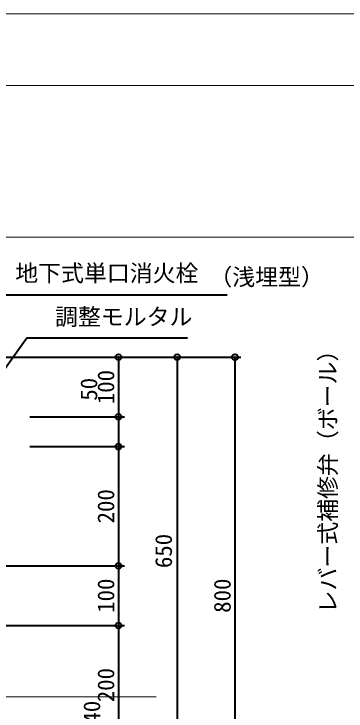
# Model space of a CAD drawing. Units: millimetres at full size, sheet at 1:20. Extents: x -5700 to 5714, y -3160 to 3160.
# Drawn here: x -564 to -7, y 1991 to 3160 of the extents above; entities that cross this region are included whole.
import ezdxf
from ezdxf.enums import TextEntityAlignment as Align

# ---------------------------------------------------------------- set-up
doc = ezdxf.new("R2010")
doc.units = ezdxf.units.MM
doc.header["$LTSCALE"] = 20
doc.header["$PDMODE"] = 32
doc.header["$PDSIZE"] = 10
for name, color, linetype, lineweight in [('0-5_TEMP01', 3, 'Continuous', 18), ('0-B_図面枠', 3, 'Continuous', 18), ('0-C_寸法', 1, 'Continuous', 40)]:
    doc.layers.add(name, color=color, linetype=linetype, lineweight=lineweight)
doc.styles.add('ＭＳ ゴシック', font='')
doc.styles.get('ＭＳ ゴシック').set_extended_font_data('MS Gothic')

msp = doc.modelspace()

# ---------------------------------------------------------------- linework, layer by layer
at = {"layer": '0-5_TEMP01'}
for p, q in [((-4278.67, 2785.74), (1421.34, 2785.74)), ((-3458.13, 2014.53), (-325.44, 2014.53))]:
    msp.add_line(p, q, dxfattribs=at)
msp.add_lwpolyline([(-4398.66, 3160.37), (1541.34, 3160.37), (1541.34, -919.63)], dxfattribs=at)
at = {"layer": '0-B_図面枠'}
msp.add_lwpolyline([(-4278.67, 3040.37), (1421.34, 3040.37), (1421.34, -799.63), (-4278.67, -799.63)], close=True, dxfattribs=at)
at = {"layer": '0-C_寸法'}
for p, q in [((-578.12, 2688.95), (-206.42, 2688.95)), ((-653.23, 2461.35), (-542.29, 2617.11)), ((-542.29, 2617.11), (-272.51, 2617.11)), ((-609.12, 2584.52), (-183.15, 2584.52)), ((-609.12, 2584.52), (-279.97, 2584.52)), ((-609.12, 2584.52), (-378.28, 2584.52)), ((-388.28, 2584.52), (-388.28, 2484.52)), ((-289.98, 2584.52), (-289.98, 1934.52)), ((-193.15, 2584.52), (-193.15, 1784.52)), ((-537.12, 2484.52), (-378.28, 2484.52)), ((-537.12, 2484.52), (-378.28, 2484.52)), ((-388.28, 2484.52), (-388.28, 2434.52)), ((-537.12, 2434.52), (-378.28, 2434.52)), ((-537.12, 2434.52), (-378.28, 2434.52)), ((-388.28, 2434.52), (-388.28, 2234.52)), ((-597.89, 2234.52), (-378.28, 2234.52)), ((-597.87, 2234.52), (-378.28, 2234.52)), ((-388.28, 2234.52), (-388.28, 2134.52)), ((-597.89, 2134.52), (-378.28, 2134.52)), ((-597.89, 2134.52), (-378.28, 2134.52)), ((-388.28, 2134.52), (-388.28, 1934.52))]:
    msp.add_line(p, q, dxfattribs=at)
for p in [(-388.28, 2584.52), (-289.98, 2584.52), (-193.15, 2584.52), (-388.28, 2484.52), (-388.28, 2434.52), (-388.28, 2234.52), (-388.28, 2134.52)]:
    msp.add_point(p, dxfattribs=at)

# ---------------------------------------------------------------- texts
at = {"layer": '0-C_寸法', "style": 'ＭＳ ゴシック'}
for s, p in [('地下式単口消火栓', (-561.47, 2703.08)), ('（浅埋型）', (-236.09, 2696.57)), ('調整モルタル', (-494.77, 2629.87))]:
    msp.add_text(s, height=28.15, dxfattribs=at).set_placement(p, align=Align.BOTTOM_LEFT)
for s, p in [('レバー式補修弁（ボール）', (-14.83, 2154.81)), ('100', (-387.06, 2505.72)), ('50', (-415.57, 2511.57)), ('200', (-387.06, 2305.72)), ('650', (-290.33, 2230.72)), ('100', (-387.06, 2155.72)), ('800', (-191.93, 2155.72)), ('200', (-387.06, 2005.72)), ('40', (-410.66, 1969.91))]:
    msp.add_text(s, height=28.15, rotation=90, dxfattribs=at).set_placement(p, align=Align.BOTTOM_LEFT)

doc.saveas('drawing.dxf')
